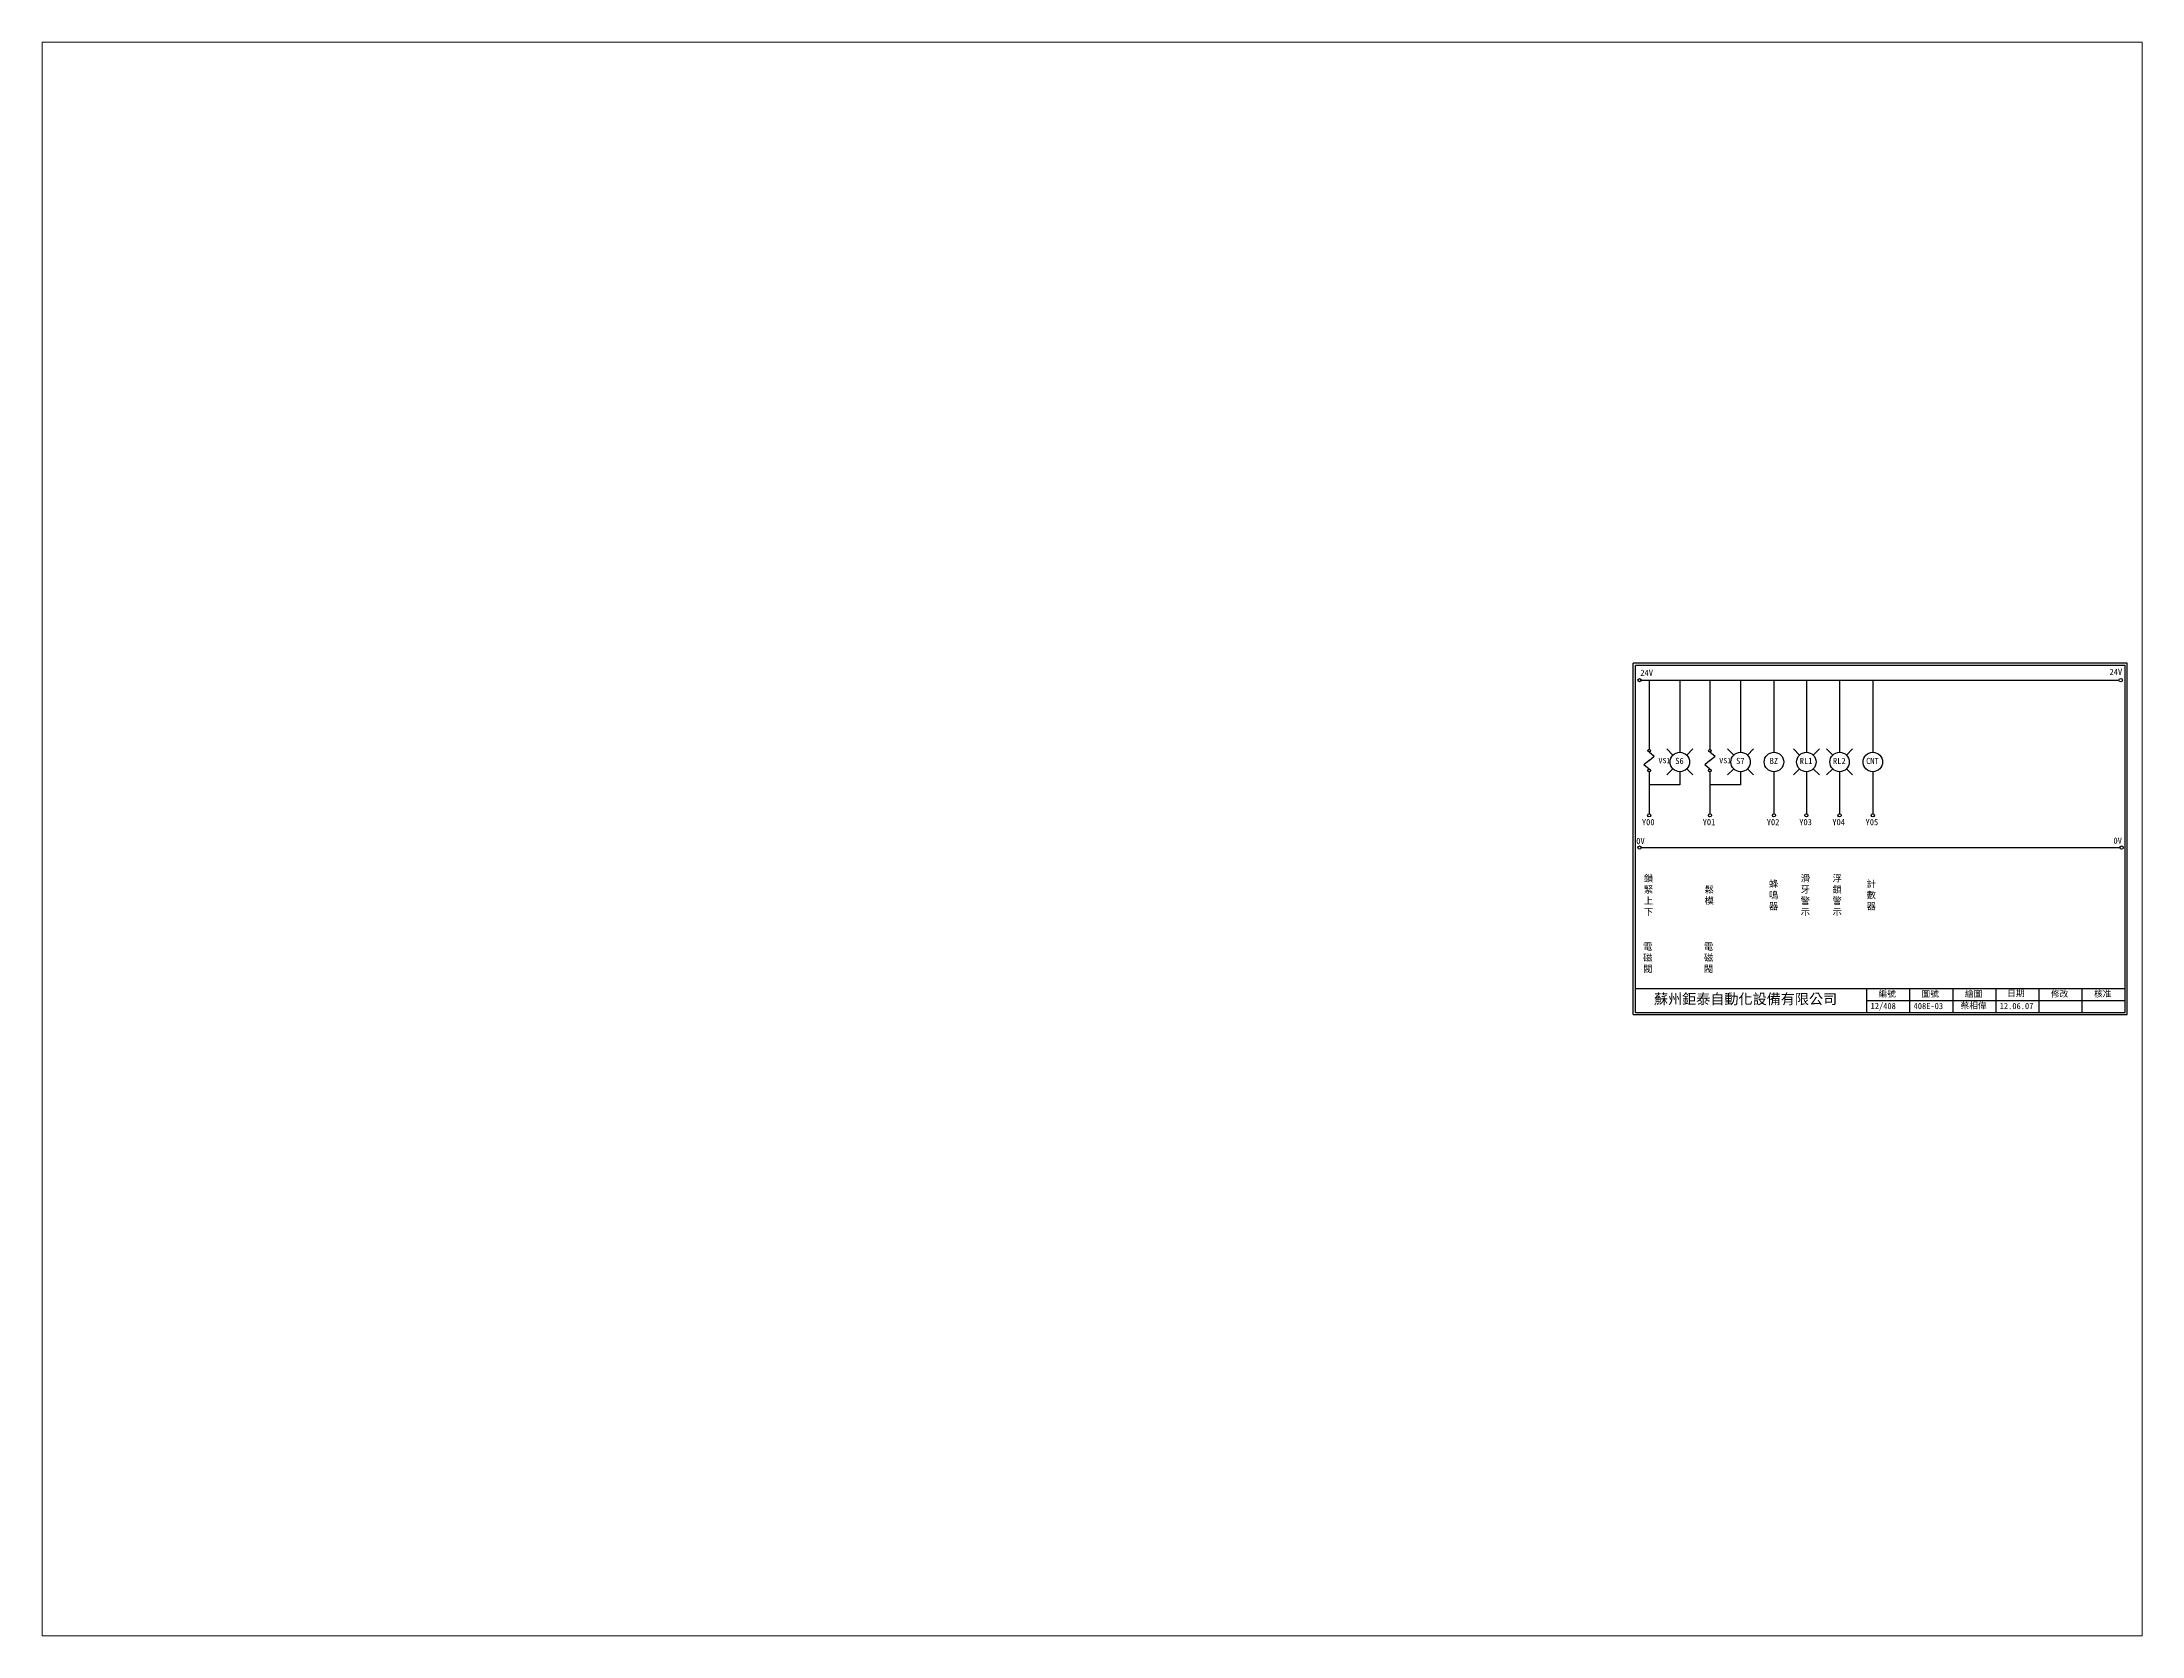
# Paper-space layout '配置1' of a CAD drawing. Extents: x 26 to 231, y 20 to 176.
# The model-space entities are those that its viewports show. They can reach past a viewport. Long polylines and large blocks are cut down to what shows.
import ezdxf

# ---------------------------------------------------------------- set-up
doc = ezdxf.new("R2010")
doc.units = 0
doc.layers.get('0').update_dxf_attribs({"linetype": 'CONTINUOUS'})
doc.layers.add('圖框層', color=7, linetype='CONTINUOUS')
doc.layers.add('標尺寸層', color=3, linetype='CONTINUOUS')
doc.styles.add('CNS', font='romanc.shx', dxfattribs={"bigfont": 'chineset.shx'})
doc.styles.add('STSL', font='KAIU.TTF')

msp = doc.modelspace()

# ---------------------------------------------------------------- linework, layer by layer
for centre in [(1208.9, 197.2), (1209.4, 100)]:
    msp.add_circle(centre, 1)
at = {"layer": '圖框層', "color": 7}
for p, q in [((1212.7, 207), (925.7, 207)), ((925.7, 3), (925.7, 207)), ((1211.5, 205.7), (927, 205.7)), ((927, 4.2), (927, 205.7)), ((1211.5, 4.2), (1211.5, 205.7)), ((1212.7, 3), (1212.7, 207)), ((927, 18.2), (1211.5, 18.2)), ((1061.5, 4.2), (1061.5, 18.2)), ((1086.5, 4.2), (1086.5, 18.2)), ((1111.5, 4.2), (1111.5, 18.2)), ((1136.5, 4.2), (1136.5, 18.2)), ((1161.5, 4.2), (1161.5, 18.2)), ((1186.5, 4.2), (1186.5, 18.2)), ((925.7, 3), (1212.7, 3)), ((927, 4.2), (1211.5, 4.2)), ((1061.5, 11.2), (1211.5, 11.2))]:
    msp.add_line(p, q, dxfattribs=at)
at = {"layer": '標尺寸層', "color": 7}
for p, q in [((930.3, 197.2), (1207.9, 197.2)), ((935, 197.2), (935, 157)), ((952.8, 197.2), (952.8, 155.4)), ((970.3, 197.2), (970.3, 157)), ((988.1, 197.2), (988.1, 155.4)), ((1007.5, 197.2), (1007.5, 155.4)), ((1026.3, 197.2), (1026.3, 155.4)), ((1045.6, 197.2), (1045.6, 155.4)), ((1064.9, 197.2), (1064.9, 155.4)), ((935, 150.5), (932, 148.1)), ((935, 145.6), (932, 148.1)), ((935, 155.5), (938, 153)), ((935, 150.5), (938, 153)), ((948.8, 153.7), (945.3, 157.3)), ((956.8, 153.7), (960.4, 157.3)), ((970.3, 150.5), (967.3, 148.1)), ((970.3, 145.6), (967.3, 148.1)), ((970.3, 155.5), (973.3, 153)), ((970.3, 150.5), (973.3, 153)), ((984.1, 153.7), (980.6, 157.3)), ((992.1, 153.7), (995.6, 157.3)), ((1022.3, 153.7), (1018.8, 157.3)), ((1030.3, 153.7), (1033.9, 157.3)), ((1041.6, 153.7), (1038.1, 157.3)), ((1049.6, 153.7), (1053.1, 157.3)), ((935, 144.1), (935, 119.6)), ((952.8, 136.4), (935, 136.4)), ((948.8, 145.7), (945.3, 142.2)), ((952.8, 144.1), (952.8, 136.4)), ((956.8, 145.7), (960.4, 142.2)), ((970.3, 144.1), (970.3, 119.6)), ((988.1, 136.4), (970.3, 136.4)), ((984.1, 145.7), (980.6, 142.2)), ((988.1, 144.1), (988.1, 136.4)), ((992.1, 145.7), (995.6, 142.2)), ((1007.5, 144.1), (1007.5, 119.6)), ((1022.3, 145.7), (1018.8, 142.2)), ((1026.3, 144.1), (1026.3, 119.6)), ((1030.3, 145.7), (1033.9, 142.2)), ((1041.6, 145.7), (1038.1, 142.2)), ((1045.6, 144.1), (1045.6, 119.6)), ((1049.6, 145.7), (1053.1, 142.2)), ((1064.9, 144.1), (1064.9, 119.6)), ((930.5, 100), (1208.4, 100))]:
    msp.add_line(p, q, dxfattribs=at)
for centre, radius in [((929.4, 197.2), 0.92), ((935, 156.3), 0.751), ((952.8, 149.7), 5.66), ((970.3, 156.3), 0.751), ((988.1, 149.7), 5.66), ((1007.5, 149.7), 5.66), ((1026.3, 149.7), 5.66), ((1045.6, 149.7), 5.66), ((1064.9, 149.7), 5.66), ((935, 144.8), 0.751), ((970.3, 144.8), 0.751), ((935, 118.7), 0.92), ((970.3, 118.7), 0.92), ((1007.5, 118.7), 0.92), ((1026.3, 118.7), 0.92), ((1045.6, 118.7), 0.92), ((1064.9, 118.7), 0.92), ((929.4, 100), 0.92)]:
    msp.add_circle(centre, radius, dxfattribs=at)

# ---------------------------------------------------------------- texts
at = {"layer": '圖框層', "color": 4, "style": 'STSL'}
for s, height, p in [('24V', 3.6, (929.9, 199.7)), ('24V', 3.6, (1202.4, 200.2)), ('VS1', 3, (940.4, 149)), ('S6', 3.6, (950.2, 148.5)), ('VS1', 3, (975.7, 149)), ('S7', 3.6, (985.5, 148.5)), ('BZ', 3.6, (1005, 148.5)), ('RL1', 3.6, (1022.5, 148.5)), ('RL2', 3.6, (1041.8, 148.5)), ('CNT', 3.6, (1061, 148.5)), ('Y00', 3.6, (930.8, 113)), ('Y01', 3.6, (966.1, 113)), ('Y02', 3.6, (1003.3, 113)), ('Y03', 3.6, (1022.2, 113)), ('Y04', 3.6, (1041.4, 113)), ('Y05', 3.6, (1060.7, 113)), ('0V', 3.6, (927.5, 102)), ('0V', 3.6, (1204.7, 102.2)), ('蘇州鉅泰自動化設備有限公司', 6, (937.8, 9.1)), ('編號', 3.6, (1068.2, 13.3)), ('圖號', 3.6, (1093.2, 13.3)), ('繪圖', 3.6, (1118.4, 13.3)), ('日期', 3.6, (1143, 13.6)), ('修改', 3.6, (1168.4, 13.3)), ('核准', 3.6, (1193.4, 13.3)), ('12/408', 3.6, (1063.6, 6.2)), ('408E-03', 3.6, (1088.6, 6.2)), ('蔡相偉', 3.6, (1115.9, 6.5)), ('12.06.07', 3.6, (1138.6, 6.2))]:
    msp.add_text(s, height=height, dxfattribs=at).set_placement(p)
at = {"layer": '標尺寸層', "color": 7, "char_height": 3.9, "attachment_point": 5, "style": 'CNS'}
for s, insert, width in [('{\\fDFKai-SB|b0|i0|c136|p65;鎖緊上下}', (934.6, 72.2), 2.848), ('{\\fDFKai-SB|b0|i0|c136|p65;鬆模}', (969.9, 72.2), 2.848), ('{\\fDFKai-SB|b0|i0|c136|p65;蜂鳴器}', (1007.3, 72.2), 2.848), ('{\\fDFKai-SB|b0|i0|c136|p65;滑牙警示}', (1025.7, 72.2), 2.848), ('{\\fDFKai-SB|b0|i0|c136|p65;浮鎖警示}', (1044.2, 72.2), 2.848), ('{\\fDFKai-SB|b0|i0|c136|p65;計數器}', (1064, 72.2), 2.848), ('{\\fDFKai-SB|b0|i0|c136|p65;電磁閥}', (934.2, 35.8), 8.663), ('{\\fDFKai-SB|b0|i0|c136|p65;電磁閥}', (969.5, 35.8), 8.663)]:
    msp.add_mtext(s, dxfattribs=dict(at, insert=insert, width=width))

psp = doc.layouts.new('配置1')

# ---------------------------------------------------------------- viewports
at = {"layer": '標尺寸層'}
psp.add_viewport(center=(128.5, 97.5), size=(205.6, 156), view_center_point=(611.37, 104.98), view_height=925.5311, dxfattribs=at)

doc.saveas('drawing.dxf')
